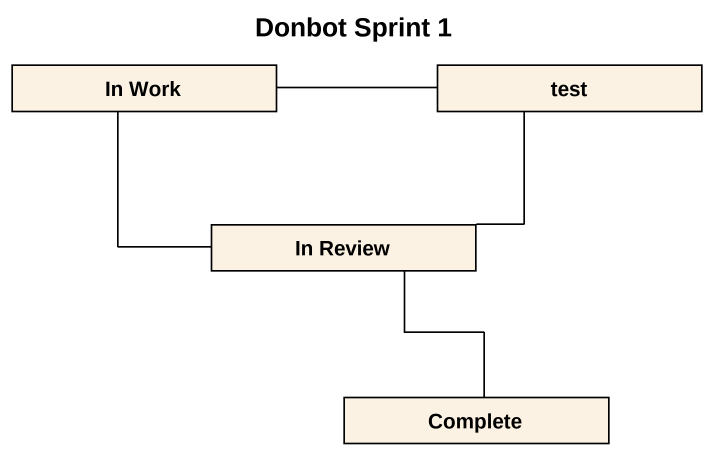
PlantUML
@startuml
title Donbot Sprint 1
rectangle "In Work" as In_Work
rectangle test
rectangle "In Review" as In_Review
rectangle Complete
In_Work -right- test
test -- In_Review
In_Review -up- In_Work
In_Review -- Complete
@enduml
